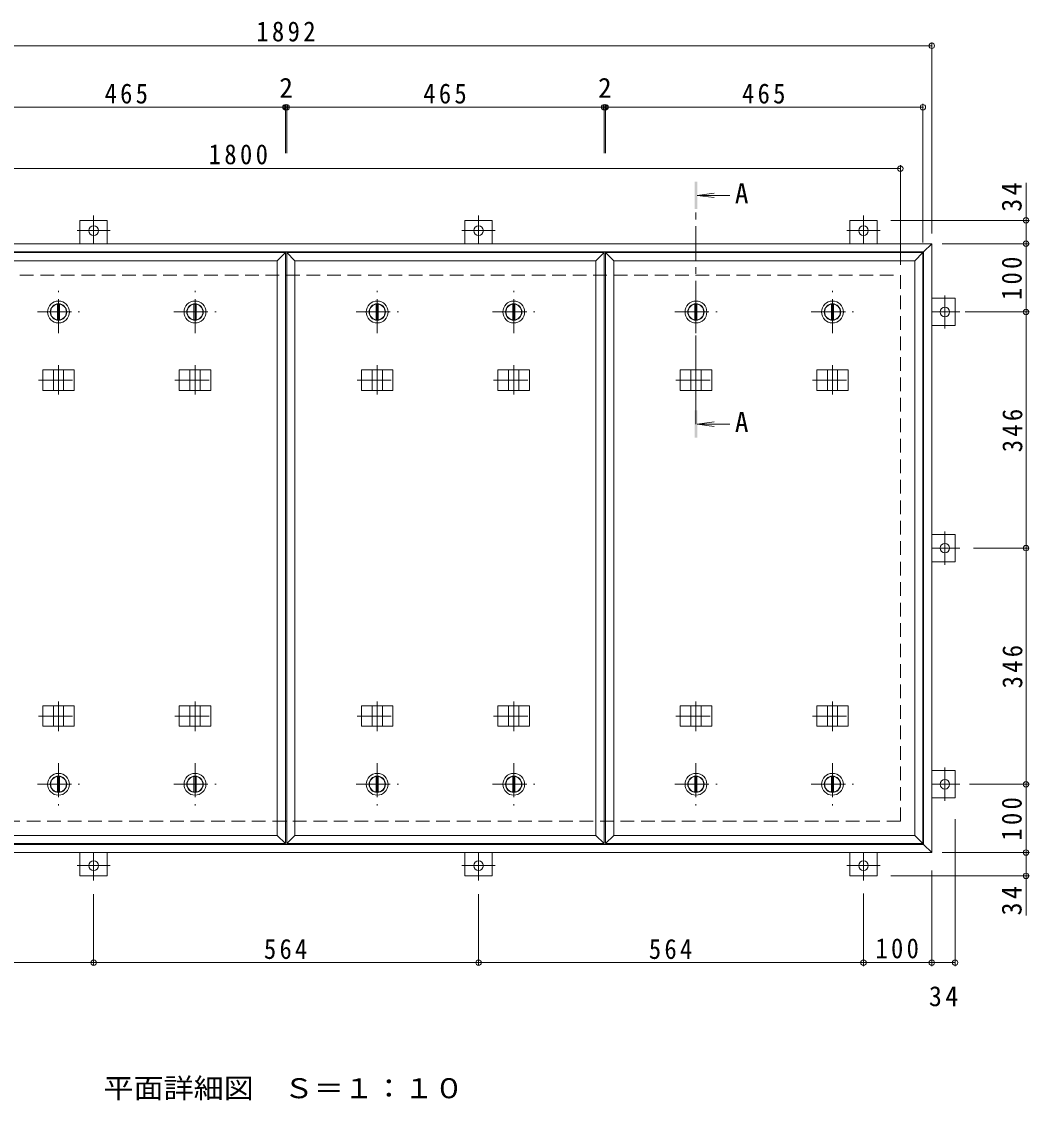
# Model space of a CAD drawing. Units: millimetres at full size, sheet at 1:10. Extents: x -2570 to 2371, y -1962 to 1185.
# Drawn here: x -1533 to -56, y -395 to 1185 of the extents above; entities that cross this region are included whole.
import ezdxf
from ezdxf.enums import TextEntityAlignment as Align

# ---------------------------------------------------------------- set-up
doc = ezdxf.new("R2010")
doc.units = ezdxf.units.MM
doc.header["$LTSCALE"] = 10
doc.header["$PDMODE"] = 32
doc.header["$PDSIZE"] = 8
doc.linetypes.add('CHAIN1', pattern=[8, 5, -1, 1, -1])
doc.linetypes.add('DASHED2', pattern=[3, 2, -1])
for name, color, linetype, lineweight in [('0-1_躯体', 2, 'DASHED2', 9), ('0-2_仕上', 4, 'Continuous', 9), ('0-3_建具', 4, 'Continuous', 9), ('0-5_寸法', 4, 'Continuous', 9), ('0-C', 2, 'Continuous', 9), ('0-E', 3, 'Continuous', 9), ('0-F', 7, 'Continuous', 9)]:
    doc.layers.add(name, color=color, linetype=linetype, lineweight=lineweight)
doc.styles.add('ＭＳ ゴシック', font='')
doc.styles.get('ＭＳ ゴシック').set_extended_font_data('MS Gothic')

msp = doc.modelspace()

# ---------------------------------------------------------------- linework, layer by layer
at = {"layer": '0-1_躯体'}
for p, q in [((-2045.05, 813.77), (-245.05, 813.77)), ((-245.05, 813.77), (-245.05, 13.77)), ((-245.05, 13.77), (-2045.05, 13.77))]:
    msp.add_line(p, q, dxfattribs=at)
at = {"layer": '0-2_仕上'}
for p, q in [((-1146.05, -19.23), (-1146.05, 846.77)), ((-1144.05, -19.23), (-1144.05, 846.77)), ((-679.05, -19.23), (-679.05, 846.77)), ((-677.05, -19.23), (-677.05, 846.77)), ((-212.05, -19.23), (-212.05, 846.77)), ((-1158.05, -7.23), (-1158.05, 834.77)), ((-1132.05, -7.23), (-1132.05, 834.77)), ((-691.05, -7.23), (-691.05, 834.77)), ((-665.05, -7.23), (-665.05, 834.77)), ((-224.05, -7.23), (-224.05, 834.77))]:
    msp.add_line(p, q, dxfattribs=at)
for points in [[(-1599.05, 834.77), (-1611.05, 846.77), (-1146.05, 846.77)], [(-1599.05, 834.77), (-1158.05, 834.77), (-1146.05, 846.77)], [(-1132.05, 834.77), (-1144.05, 846.77), (-679.05, 846.77)], [(-1132.05, 834.77), (-691.05, 834.77), (-679.05, 846.77)], [(-665.05, 834.77), (-677.05, 846.77), (-212.05, 846.77)], [(-665.05, 834.77), (-224.05, 834.77), (-212.05, 846.77)], [(-1599.05, -7.23), (-1611.05, -19.23), (-1146.05, -19.23)], [(-1599.05, -7.23), (-1158.05, -7.23), (-1146.05, -19.23)], [(-1132.05, -7.23), (-1144.05, -19.23), (-679.05, -19.23)], [(-1132.05, -7.23), (-691.05, -7.23), (-679.05, -19.23)], [(-665.05, -7.23), (-677.05, -19.23), (-212.05, -19.23)], [(-665.05, -7.23), (-224.05, -7.23), (-212.05, -19.23)]]:
    msp.add_lwpolyline(points, dxfattribs=at)
at = {"layer": '0-3_建具', "color": 2}
for p, q in [((-2091.05, 859.77), (-199.05, 859.77)), ((-211.05, 847.77), (-199.05, 859.77)), ((-199.05, 859.77), (-199.05, -32.23)), ((-2079.05, 847.77), (-211.05, 847.77)), ((-211.05, -20.23), (-211.05, 847.77)), ((-211.05, -20.23), (-2079.05, -20.23)), ((-211.05, -20.23), (-199.05, -32.23)), ((-199.05, -32.23), (-2091.05, -32.23))]:
    msp.add_line(p, q, dxfattribs=at)
at = {"layer": '0-3_建具', "linetype": 'CHAIN1'}
for p, q in [((-1478.55, 681.89), (-1478.55, 638.65)), ((-1278.55, 681.89), (-1278.55, 638.65)), ((-1011.55, 681.89), (-1011.55, 638.65)), ((-811.55, 681.89), (-811.55, 638.65)), ((-544.55, 681.89), (-544.55, 638.65)), ((-344.55, 681.89), (-344.55, 638.65)), ((-1507.96, 659.77), (-1449.14, 659.77)), ((-1307.96, 659.77), (-1249.14, 659.77)), ((-1040.96, 659.77), (-982.14, 659.77)), ((-840.96, 659.77), (-782.14, 659.77)), ((-573.96, 659.77), (-515.14, 659.77)), ((-373.96, 659.77), (-315.14, 659.77)), ((-1478.55, 145.65), (-1478.55, 188.89)), ((-1278.55, 145.65), (-1278.55, 188.89)), ((-1011.55, 145.65), (-1011.55, 188.89)), ((-811.55, 145.65), (-811.55, 188.89)), ((-544.55, 145.65), (-544.55, 188.89)), ((-344.55, 145.65), (-344.55, 188.89)), ((-1507.96, 167.77), (-1449.14, 167.77)), ((-1307.96, 167.77), (-1249.14, 167.77)), ((-1040.96, 167.77), (-982.14, 167.77)), ((-840.96, 167.77), (-782.14, 167.77)), ((-573.96, 167.77), (-515.14, 167.77)), ((-373.96, 167.77), (-315.14, 167.77))]:
    msp.add_line(p, q, dxfattribs=at)
at = {"layer": '0-3_建具'}
for p, q in [((-1501.64, 674.77), (-1501.64, 644.77)), ((-1501.64, 674.77), (-1455.46, 674.77)), ((-1486.05, 674.77), (-1486.05, 644.77)), ((-1471.05, 674.77), (-1471.05, 644.77)), ((-1455.46, 674.77), (-1455.46, 644.77)), ((-1301.64, 674.77), (-1301.64, 644.77)), ((-1301.64, 674.77), (-1255.46, 674.77)), ((-1286.05, 674.77), (-1286.05, 644.77)), ((-1271.05, 674.77), (-1271.05, 644.77)), ((-1255.46, 674.77), (-1255.46, 644.77)), ((-1034.64, 674.77), (-1034.64, 644.77)), ((-1034.64, 674.77), (-988.46, 674.77)), ((-1019.05, 674.77), (-1019.05, 644.77)), ((-1004.05, 674.77), (-1004.05, 644.77)), ((-988.46, 674.77), (-988.46, 644.77)), ((-834.64, 674.77), (-834.64, 644.77)), ((-834.64, 674.77), (-788.46, 674.77)), ((-819.05, 674.77), (-819.05, 644.77)), ((-804.05, 674.77), (-804.05, 644.77)), ((-788.46, 674.77), (-788.46, 644.77)), ((-567.64, 674.77), (-567.64, 644.77)), ((-567.64, 674.77), (-521.46, 674.77)), ((-552.05, 674.77), (-552.05, 644.77)), ((-537.05, 674.77), (-537.05, 644.77)), ((-521.46, 674.77), (-521.46, 644.77)), ((-367.64, 674.77), (-367.64, 644.77)), ((-367.64, 674.77), (-321.46, 674.77)), ((-352.05, 674.77), (-352.05, 644.77)), ((-337.05, 674.77), (-337.05, 644.77)), ((-321.46, 674.77), (-321.46, 644.77)), ((-1501.64, 644.77), (-1455.46, 644.77)), ((-1301.64, 644.77), (-1255.46, 644.77)), ((-1034.64, 644.77), (-988.46, 644.77)), ((-834.64, 644.77), (-788.46, 644.77)), ((-567.64, 644.77), (-521.46, 644.77)), ((-367.64, 644.77), (-321.46, 644.77)), ((-1501.64, 152.77), (-1501.64, 182.77)), ((-1501.64, 182.77), (-1455.46, 182.77)), ((-1486.05, 152.77), (-1486.05, 182.77)), ((-1471.05, 152.77), (-1471.05, 182.77)), ((-1455.46, 152.77), (-1455.46, 182.77)), ((-1301.64, 152.77), (-1301.64, 182.77)), ((-1301.64, 182.77), (-1255.46, 182.77)), ((-1286.05, 152.77), (-1286.05, 182.77)), ((-1271.05, 152.77), (-1271.05, 182.77)), ((-1255.46, 152.77), (-1255.46, 182.77)), ((-1034.64, 152.77), (-1034.64, 182.77)), ((-1034.64, 182.77), (-988.46, 182.77)), ((-1019.05, 152.77), (-1019.05, 182.77)), ((-1004.05, 152.77), (-1004.05, 182.77)), ((-988.46, 152.77), (-988.46, 182.77)), ((-834.64, 152.77), (-834.64, 182.77)), ((-834.64, 182.77), (-788.46, 182.77)), ((-819.05, 152.77), (-819.05, 182.77)), ((-804.05, 152.77), (-804.05, 182.77)), ((-788.46, 152.77), (-788.46, 182.77)), ((-567.64, 152.77), (-567.64, 182.77)), ((-567.64, 182.77), (-521.46, 182.77)), ((-552.05, 152.77), (-552.05, 182.77)), ((-537.05, 152.77), (-537.05, 182.77)), ((-521.46, 152.77), (-521.46, 182.77)), ((-367.64, 152.77), (-367.64, 182.77)), ((-367.64, 182.77), (-321.46, 182.77)), ((-352.05, 152.77), (-352.05, 182.77)), ((-337.05, 152.77), (-337.05, 182.77)), ((-321.46, 152.77), (-321.46, 182.77)), ((-1501.64, 152.77), (-1455.46, 152.77)), ((-1301.64, 152.77), (-1255.46, 152.77)), ((-1034.64, 152.77), (-988.46, 152.77)), ((-834.64, 152.77), (-788.46, 152.77)), ((-567.64, 152.77), (-521.46, 152.77)), ((-367.64, 152.77), (-321.46, 152.77))]:
    msp.add_line(p, q, dxfattribs=at)
at = {"layer": '0-5_寸法'}
for p, q in [((-542.55, 930.59), (-517.76, 933.85)), ((-542.55, 930.59), (-517.76, 927.32)), ((-542.55, 930.59), (-495.08, 930.59)), ((-542.55, 595.46), (-517.76, 598.72)), ((-542.55, 595.46), (-517.76, 592.2)), ((-542.55, 595.46), (-495.08, 595.46))]:
    msp.add_line(p, q, dxfattribs=at)
at = {"layer": '0-5_寸法', "linetype": 'CHAIN1'}
msp.add_line((-544.55, 595.46), (-544.55, 910.59), dxfattribs=at)
at = {"layer": '0-5_寸法'}
for points in [[(-542.55, 950.59), (-546.55, 950.59), (-542.55, 910.59), (-546.55, 910.59)], [(-542.55, 575.46), (-546.55, 575.46), (-542.55, 615.46), (-546.55, 615.46)]]:
    msp.add_solid(points, dxfattribs=at)
at = {"layer": '0-C', "linetype": 'CHAIN1'}
for p, q in [((-1478.55, 728.77), (-1478.55, 790.77)), ((-1278.55, 728.77), (-1278.55, 790.77)), ((-1011.55, 728.77), (-1011.55, 790.77)), ((-811.55, 728.77), (-811.55, 790.77)), ((-544.55, 728.77), (-544.55, 790.77)), ((-344.55, 728.77), (-344.55, 790.77)), ((-1509.55, 759.77), (-1447.55, 759.77)), ((-1309.55, 759.77), (-1247.55, 759.77)), ((-1042.55, 759.77), (-980.55, 759.77)), ((-842.55, 759.77), (-780.55, 759.77)), ((-575.55, 759.77), (-513.55, 759.77)), ((-375.55, 759.77), (-313.55, 759.77)), ((-1478.55, 98.77), (-1478.55, 36.77)), ((-1278.55, 98.77), (-1278.55, 36.77)), ((-1011.55, 98.77), (-1011.55, 36.77)), ((-811.55, 98.77), (-811.55, 36.77)), ((-544.55, 98.77), (-544.55, 36.77)), ((-344.55, 98.77), (-344.55, 36.77)), ((-1509.55, 67.77), (-1447.55, 67.77)), ((-1309.55, 67.77), (-1247.55, 67.77)), ((-1042.55, 67.77), (-980.55, 67.77)), ((-842.55, 67.77), (-780.55, 67.77)), ((-575.55, 67.77), (-513.55, 67.77)), ((-375.55, 67.77), (-313.55, 67.77))]:
    msp.add_line(p, q, dxfattribs=at)
at = {"layer": '0-C'}
for p, q in [((-1480.05, 771.17), (-1480.05, 748.37)), ((-1477.05, 771.17), (-1477.05, 748.37)), ((-1280.05, 771.17), (-1280.05, 748.37)), ((-1277.05, 771.17), (-1277.05, 748.37)), ((-1013.05, 771.17), (-1013.05, 748.37)), ((-1010.05, 771.17), (-1010.05, 748.37)), ((-813.05, 771.17), (-813.05, 748.37)), ((-810.05, 771.17), (-810.05, 748.37)), ((-546.05, 771.17), (-546.05, 748.37)), ((-543.05, 771.17), (-543.05, 748.37)), ((-346.05, 771.17), (-346.05, 748.37)), ((-343.05, 771.17), (-343.05, 748.37)), ((-1480.05, 56.37), (-1480.05, 79.17)), ((-1477.05, 56.37), (-1477.05, 79.17)), ((-1280.05, 56.37), (-1280.05, 79.17)), ((-1277.05, 56.37), (-1277.05, 79.17)), ((-1013.05, 56.37), (-1013.05, 79.17)), ((-1010.05, 56.37), (-1010.05, 79.17)), ((-813.05, 56.37), (-813.05, 79.17)), ((-810.05, 56.37), (-810.05, 79.17)), ((-546.05, 56.37), (-546.05, 79.17)), ((-543.05, 56.37), (-543.05, 79.17)), ((-346.05, 56.37), (-346.05, 79.17)), ((-343.05, 56.37), (-343.05, 79.17))]:
    msp.add_line(p, q, dxfattribs=at)
for centre, radius in [((-1478.55, 759.77), 16), ((-1278.55, 759.77), 16), ((-1011.55, 759.77), 16), ((-811.55, 759.77), 16), ((-544.55, 759.77), 16), ((-344.55, 759.77), 16), ((-1478.55, 759.77), 12), ((-1478.55, 759.77), 11.5), ((-1278.55, 759.77), 12), ((-1278.55, 759.77), 11.5), ((-1011.55, 759.77), 12), ((-1011.55, 759.77), 11.5), ((-811.55, 759.77), 12), ((-811.55, 759.77), 11.5), ((-544.55, 759.77), 12), ((-544.55, 759.77), 11.5), ((-344.55, 759.77), 12), ((-344.55, 759.77), 11.5), ((-1478.55, 67.77), 16), ((-1478.55, 67.77), 12), ((-1478.55, 67.77), 11.5), ((-1278.55, 67.77), 16), ((-1278.55, 67.77), 12), ((-1278.55, 67.77), 11.5), ((-1011.55, 67.77), 16), ((-1011.55, 67.77), 12), ((-1011.55, 67.77), 11.5), ((-811.55, 67.77), 16), ((-811.55, 67.77), 12), ((-811.55, 67.77), 11.5), ((-544.55, 67.77), 16), ((-544.55, 67.77), 12), ((-544.55, 67.77), 11.5), ((-344.55, 67.77), 16), ((-344.55, 67.77), 12), ((-344.55, 67.77), 11.5)]:
    msp.add_circle(centre, radius, dxfattribs=at)
at = {"layer": '0-E'}
for p, q in [((-1447.05, 893.97), (-1407.05, 893.97)), ((-1447.05, 893.97), (-1447.05, 859.77)), ((-1407.05, 893.97), (-1407.05, 859.77)), ((-883.05, 893.97), (-843.05, 893.97)), ((-883.05, 893.97), (-883.05, 859.77)), ((-843.05, 893.97), (-843.05, 859.77)), ((-319.05, 893.97), (-279.05, 893.97)), ((-319.05, 893.97), (-319.05, 859.77)), ((-279.05, 893.97), (-279.05, 859.77)), ((-164.85, 779.77), (-199.05, 779.77)), ((-164.85, 779.77), (-164.85, 739.77)), ((-164.85, 739.77), (-199.05, 739.77)), ((-164.85, 433.77), (-199.05, 433.77)), ((-164.85, 433.77), (-164.85, 393.77)), ((-164.85, 393.77), (-199.05, 393.77)), ((-164.85, 87.77), (-199.05, 87.77)), ((-164.85, 87.77), (-164.85, 47.77)), ((-164.85, 47.77), (-199.05, 47.77)), ((-1447.05, -66.43), (-1447.05, -32.23)), ((-1407.05, -66.43), (-1407.05, -32.23)), ((-883.05, -66.43), (-883.05, -32.23)), ((-843.05, -66.43), (-843.05, -32.23)), ((-319.05, -66.43), (-319.05, -32.23)), ((-279.05, -66.43), (-279.05, -32.23)), ((-1407.05, -66.43), (-1447.05, -66.43)), ((-843.05, -66.43), (-883.05, -66.43)), ((-279.05, -66.43), (-319.05, -66.43))]:
    msp.add_line(p, q, dxfattribs=at)
at = {"layer": '0-E', "linetype": 'CHAIN1'}
for p, q in [((-1427.05, 900.94), (-1427.05, 859.77)), ((-863.05, 900.94), (-863.05, 859.77)), ((-299.05, 900.94), (-299.05, 859.77)), ((-1402.67, 878.97), (-1451.43, 878.97)), ((-838.67, 878.97), (-887.43, 878.97)), ((-274.67, 878.97), (-323.43, 878.97)), ((-179.85, 735.39), (-179.85, 784.15)), ((-157.88, 759.77), (-199.05, 759.77)), ((-179.85, 389.39), (-179.85, 438.15)), ((-157.88, 413.77), (-199.05, 413.77)), ((-179.85, 43.39), (-179.85, 92.15)), ((-157.88, 67.77), (-199.05, 67.77)), ((-1427.05, -73.4), (-1427.05, -32.23)), ((-863.05, -73.4), (-863.05, -32.23)), ((-299.05, -73.4), (-299.05, -32.23)), ((-1451.43, -51.43), (-1402.67, -51.43)), ((-887.43, -51.43), (-838.67, -51.43)), ((-323.43, -51.43), (-274.67, -51.43))]:
    msp.add_line(p, q, dxfattribs=at)
at = {"layer": '0-E'}
for centre in [(-1427.05, 878.97), (-863.05, 878.97), (-299.05, 878.97), (-179.85, 759.77), (-179.85, 413.77), (-179.85, 67.77), (-1427.05, -51.43), (-863.05, -51.43), (-299.05, -51.43)]:
    msp.add_circle(centre, 7, dxfattribs=at)
at = {"layer": '0-F'}
for p, q in [((-199.05, 874.77), (-199.05, 1154.77)), ((-2091.05, 1149.77), (-199.05, 1149.77)), ((-1611.05, 1059.77), (-1146.05, 1059.77)), ((-1146.05, 1062.77), (-1146.05, 992.45)), ((-1146.05, 1059.77), (-1144.05, 1059.77)), ((-1144.05, 1062.77), (-1144.05, 992.45)), ((-1144.05, 1059.77), (-679.05, 1059.77)), ((-679.05, 1062.77), (-679.05, 992.45)), ((-679.05, 1059.77), (-677.05, 1059.77)), ((-677.05, 1062.77), (-677.05, 992.45)), ((-677.05, 1059.77), (-212.05, 1059.77)), ((-212.05, 861.77), (-212.05, 1064.77)), ((-2045.05, 969.77), (-245.05, 969.77)), ((-245.05, 828.77), (-245.05, 974.77)), ((-60.96, 893.97), (-60.96, 949.15)), ((-55.96, 893.97), (-259.05, 893.97)), ((-60.96, 859.77), (-60.96, 893.97)), ((-184.05, 859.77), (-55.96, 859.77)), ((-60.96, 759.77), (-60.96, 859.77)), ((-150.12, 759.77), (-55.96, 759.77)), ((-60.96, 413.77), (-60.96, 759.77)), ((-57.96, 413.77), (-137.88, 413.77)), ((-60.96, 67.77), (-60.96, 413.77)), ((-143.53, 67.77), (-55.96, 67.77)), ((-60.96, -32.23), (-60.96, 67.77)), ((-164.85, -198.6), (-164.85, 16.56)), ((-184.05, -32.23), (-55.96, -32.23)), ((-60.96, -32.23), (-60.96, -66.43)), ((-199.05, -58.44), (-199.05, -198.6)), ((-55.96, -66.43), (-259.05, -66.43)), ((-60.96, -66.43), (-60.96, -124.38)), ((-1427.05, -196.6), (-1427.05, -93.4)), ((-863.05, -196.6), (-863.05, -93.4)), ((-299.05, -92.37), (-299.05, -198.6)), ((-1991.05, -193.6), (-1427.05, -193.6)), ((-1427.05, -193.6), (-863.05, -193.6)), ((-863.05, -193.6), (-299.05, -193.6)), ((-299.05, -193.6), (-199.05, -193.6)), ((-199.05, -193.6), (-164.85, -193.6))]:
    msp.add_line(p, q, dxfattribs=at)
for p in [(-199.05, 1149.77), (-1146.05, 1059.77), (-1144.05, 1059.77), (-679.05, 1059.77), (-677.05, 1059.77), (-212.05, 1059.77), (-245.05, 969.77), (-60.96, 893.97), (-60.96, 859.77), (-60.96, 759.77), (-60.96, 413.77), (-60.96, 67.77), (-60.96, -32.23), (-60.96, -66.43), (-1427.05, -193.6), (-863.05, -193.6), (-299.05, -193.6), (-199.05, -193.6), (-164.85, -193.6)]:
    msp.add_point(p, dxfattribs=at)

# ---------------------------------------------------------------- texts
at = {"layer": '0-5_寸法', "color": 2, "style": 'ＭＳ ゴシック'}
for p in [(-487.52, 910.19), (-487.52, 575.07)]:
    msp.add_text('A', height=29.33, dxfattribs=at).set_placement(p, align=Align.BOTTOM_LEFT)
at = {"layer": '0-5_寸法', "color": 2, "style": 'ＭＳ ゴシック', "width": 1.1}
msp.add_text('平面詳細図\u3000Ｓ＝１：１０', height=29.33, dxfattribs=at).set_placement((-1412.55, -401.04), align=Align.BOTTOM_LEFT)
at = {"layer": '0-F', "color": 2, "style": 'ＭＳ ゴシック'}
for p in [(-1155.05, 1064.77), (-688.05, 1064.77)]:
    msp.add_text('2', height=29.33, dxfattribs=at).set_placement(p, align=Align.BOTTOM_LEFT)
at = {"layer": '0-F', "color": 2, "char_height": 29.33, "attachment_point": 7, "style": 'ＭＳ ゴシック'}
for s, insert in [('\\T1.28;\\W0.9;1892', (-1188.8, 1155.77)), ('\\T1.27;\\W0.9;465', (-1411.05, 1064.77)), ('\\T1.27;\\W0.9;465', (-944.05, 1064.77)), ('\\T1.27;\\W0.9;465', (-477.05, 1064.77)), ('\\T1.28;\\W0.9;1800', (-1258.58, 975.77)), ('\\T1.27;\\W0.9;564', (-1177.55, -188.6)), ('\\T1.27;\\W0.9;564', (-613.55, -188.6)), ('\\T1.27;\\W0.9;100', (-281.55, -187.6)), ('\\T1.27;\\W0.95;34', (-203.2, -257.82))]:
    msp.add_mtext(s, dxfattribs=dict(at, insert=insert))
at = {"layer": '0-F', "color": 2, "char_height": 29.33, "attachment_point": 7, "rotation": 90, "style": 'ＭＳ ゴシック'}
for s, insert in [('\\T1.27;\\W0.95;34', (-66.96, 906.65)), ('\\T1.27;\\W0.9;100', (-66.96, 777.27)), ('\\T1.27;\\W0.9;346', (-65.96, 554.27)), ('\\T1.27;\\W0.9;346', (-65.96, 208.27)), ('\\T1.27;\\W0.9;100', (-66.96, -14.73)), ('\\T1.27;\\W0.95;34', (-66.96, -124.38))]:
    msp.add_mtext(s, dxfattribs=dict(at, insert=insert))

doc.saveas('drawing.dxf')
